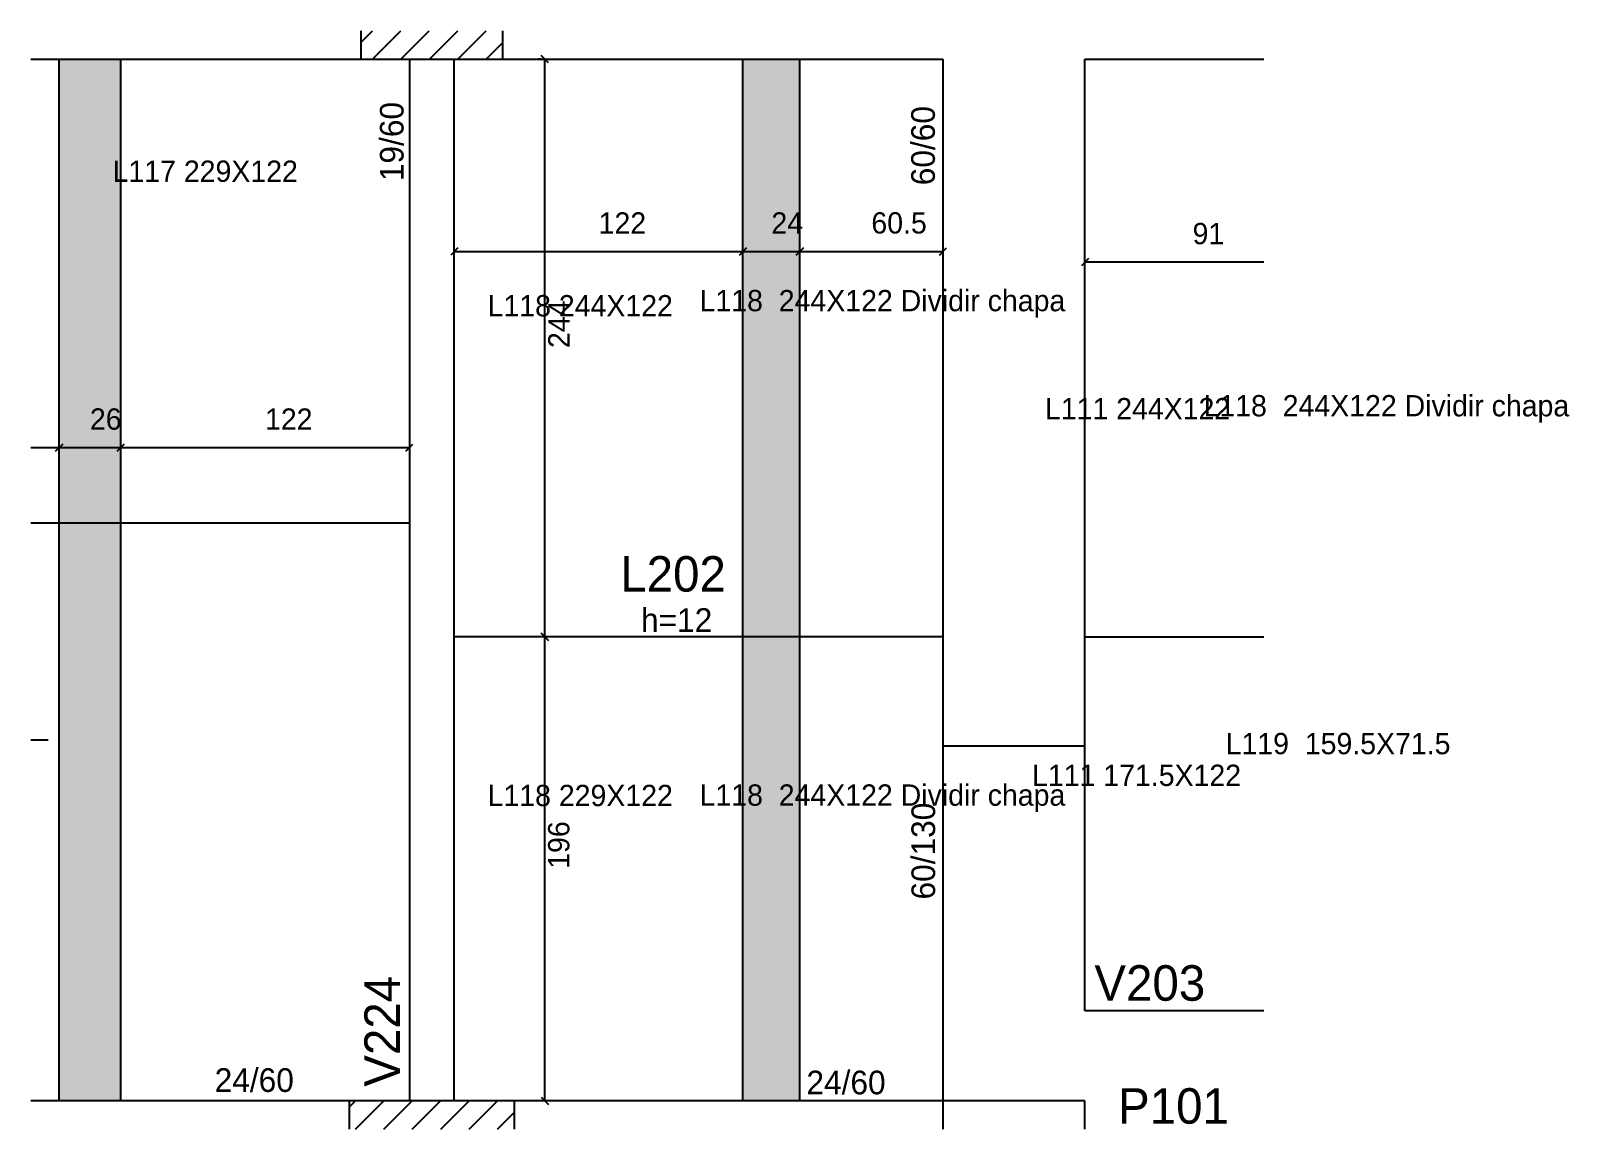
# Model space of a CAD drawing. Header units: metres. Extents: x 3888 to 4539, y 2429 to 2893.
import ezdxf

# ---------------------------------------------------------------- set-up
doc = ezdxf.new("R2010")
doc.units = ezdxf.units.M
for name, color, linetype in [('3', 7, 'Continuous'), ('4', 7, 'Continuous'), ('7', 7, 'Continuous'), ('AUX00', 7, 'Continuous'), ('Hachura', 7, 'Continuous'), ('Painéis', 7, 'Continuous')]:
    doc.layers.add(name, color=color, linetype=linetype)

msp = doc.modelspace()

# ---------------------------------------------------------------- hatches: boundary and pattern name
at = {"layer": 'Hachura'}
h = msp.add_hatch(color=7, dxfattribs=at)
h.dxf.hatch_style = 1
h.paths.add_polyline_path([(3926.36, 2440.58), (3900.36, 2440.58), (3900.36, 2880.58), (3926.36, 2880.58), (3926.36, 2440.58)])
h = msp.add_hatch(color=7, dxfattribs=at)
h.dxf.hatch_style = 1
h.paths.add_polyline_path([(4189.36, 2440.58), (4213.36, 2440.58), (4213.36, 2880.58), (4189.36, 2880.58), (4189.36, 2440.58)])

# ---------------------------------------------------------------- linework, layer by layer
at = {"layer": '3', "color": 3, "lineweight": 25}
for p, q in [((4027.86, 2887.69), (4032.76, 2892.58)), ((4032.78, 2880.58), (4044.78, 2892.58)), ((4044.8, 2880.58), (4056.8, 2892.58)), ((4056.82, 2880.58), (4068.82, 2892.58)), ((4068.84, 2880.58), (4080.84, 2892.58)), ((4080.86, 2880.58), (4087.86, 2887.58)), ((3888.36, 2593.02), (3895.67, 2593.02)), ((4273.86, 2590.58), (4333.86, 2590.58)), ((4022.86, 2437.92), (4025.53, 2440.58)), ((4025.55, 2428.58), (4037.55, 2440.58)), ((4037.57, 2428.58), (4049.57, 2440.58)), ((4049.59, 2428.58), (4061.59, 2440.58)), ((4061.61, 2428.58), (4073.61, 2440.58)), ((4073.63, 2428.58), (4085.63, 2440.58)), ((4085.65, 2428.58), (4092.86, 2435.79))]:
    msp.add_line(p, q, dxfattribs=at)
for points in [[(3888.36, 2880.58), (4027.86, 2880.58)], [(4048.36, 2880.58), (4048.36, 2440.58)], [(4067.36, 2440.58), (4067.36, 2880.58)], [(4087.86, 2880.58), (4273.86, 2880.58)], [(4273.86, 2880.58), (4273.86, 2578.58)], [(4333.86, 2880.58), (4409.51, 2880.58)], [(4333.86, 2578.58), (4333.86, 2880.58)], [(4273.86, 2578.58), (4273.86, 2440.58)], [(4333.86, 2478.58), (4333.86, 2578.58)], [(4409.51, 2478.58), (4333.86, 2478.58)], [(4022.86, 2440.58), (3888.36, 2440.58)], [(4273.86, 2440.58), (4092.86, 2440.58)]]:
    msp.add_lwpolyline(points, dxfattribs=at)
at = {"layer": '7', "color": 7, "lineweight": 25}
for points in [[(4027.86, 2892.58), (4027.86, 2880.58)], [(4087.86, 2880.58), (4087.86, 2892.58)], [(4027.86, 2880.58), (4087.86, 2880.58)], [(4092.86, 2440.58), (4022.86, 2440.58)], [(4022.86, 2440.58), (4022.86, 2428.58)], [(4092.86, 2428.58), (4092.86, 2440.58)], [(4333.86, 2440.58), (4273.86, 2440.58)], [(4273.86, 2440.58), (4273.86, 2428.58)], [(4333.86, 2428.58), (4333.86, 2440.58)]]:
    msp.add_lwpolyline(points, dxfattribs=at)
at = {"layer": 'Painéis', "color": 200, "lineweight": 25}
for p, q in [((3900.36, 2440.58), (3900.36, 2880.58)), ((3926.36, 2440.58), (3926.36, 2880.58)), ((4189.36, 2440.58), (4189.36, 2880.58)), ((4213.36, 2440.58), (4213.36, 2880.58)), ((4048.36, 2684.58), (3888.36, 2684.58)), ((4273.86, 2636.58), (4067.36, 2636.58)), ((4333.86, 2636.58), (4409.51, 2636.58))]:
    msp.add_line(p, q, dxfattribs=at)
at = {"layer": 'Painéis', "color": 4, "lineweight": 25}
for p, q in [((4104.1, 2880.58), (4102.6, 2880.58)), ((4105.6, 2636.58), (4105.6, 2880.58)), ((4067.36, 2799.34), (4189.36, 2799.34)), ((4189.36, 2799.34), (4213.36, 2799.34)), ((4213.36, 2799.34), (4273.86, 2799.34)), ((4409.51, 2794.85), (4333.86, 2794.85)), ((4048.36, 2720.21), (4048.36, 2713.5)), ((3888.36, 2716.5), (3900.36, 2716.5)), ((3900.36, 2716.5), (3926.36, 2716.5)), ((3926.36, 2716.5), (4048.36, 2716.5)), ((4105.6, 2440.58), (4105.6, 2636.58))]:
    msp.add_line(p, q, dxfattribs=at)
at = {"layer": 'Painéis', "color": 0, "lineweight": 25}
for p, q in [((4107.1, 2879.08), (4104.1, 2882.08)), ((4068.86, 2800.84), (4065.86, 2797.84)), ((4187.86, 2797.84), (4190.86, 2800.84)), ((4190.86, 2800.84), (4187.86, 2797.84)), ((4211.86, 2797.84), (4214.86, 2800.84)), ((4214.86, 2800.84), (4211.86, 2797.84)), ((4272.36, 2797.84), (4275.36, 2800.84)), ((4335.36, 2796.35), (4332.36, 2793.35)), ((3898.86, 2715), (3901.86, 2718)), ((3901.86, 2718), (3898.86, 2715)), ((3924.86, 2715), (3927.86, 2718)), ((3927.86, 2718), (3924.86, 2715)), ((4046.86, 2715), (4049.86, 2718)), ((4107.1, 2635.08), (4104.1, 2638.08)), ((4104.1, 2638.08), (4107.1, 2635.08)), ((4104.1, 2442.08), (4107.1, 2439.08))]:
    msp.add_line(p, q, dxfattribs=at)

# ---------------------------------------------------------------- texts
at = {"layer": '3', "color": 3, "lineweight": 25}
for s, p in [('19/60', (4045.91, 2829.06)), ('60/60', (4270.45, 2827.34)), ('60/130', (4270.55, 2525.62))]:
    msp.add_text(s, height=10, rotation=90, dxfattribs=at).set_placement(p)
for s, p in [('h=12', (4146.25, 2638.67)), ('24/60', (3966.08, 2444.33)), ('24/60', (4216.17, 2443.32))]:
    msp.add_text(s, height=10, dxfattribs=at).set_placement(p)
at = {"layer": '4', "color": 4, "lineweight": 25}
for s, p in [('L202', (4137.5, 2655.67)), ('V203', (4337.86, 2482.86)), ('P101', (4347.87, 2430.91))]:
    msp.add_text(s, height=15, dxfattribs=at).set_placement(p)
msp.add_text('V224', height=15, rotation=90, dxfattribs=at).set_placement((4044.34, 2446.52))
at = {"layer": 'AUX00', "color": 7, "lineweight": 25}
for s, p in [('L117^J229X122', (3922.94, 2828.77)), ('L118 ^J244X122^JDividir chapa', (4171.01, 2774.11)), ('L118^J244X122', (4081.42, 2771.94)), ('L111^J244X122', (4316.96, 2728.46)), ('L118 ^J244X122^JDividir chapa', (4383.98, 2729.7)), ('L119 ^J159.5X71.5', (4393.32, 2586.99)), ('L111^J171.5X122', (4311.52, 2573.59)), ('L118 ^J244X122^JDividir chapa', (4171.01, 2565.24)), ('L118^J229X122', (4081.42, 2565.06))]:
    msp.add_text(s, height=9, dxfattribs=at).set_placement(p)
at = {"layer": 'Painéis', "color": 240, "lineweight": 25}
for s, p in [('122', (4128.36, 2806.89)), ('24', (4201.36, 2806.91)), ('60.5', (4243.61, 2806.94)), ('91', (4379.36, 2802.43)), ('26', (3913.36, 2724.09)), ('122', (3987.36, 2724.05))]:
    msp.add_text(s, height=9, dxfattribs=at).set_placement(p)
for s, p in [('244', (4116.04, 2758.58)), ('196', (4115.98, 2538.58))]:
    msp.add_text(s, height=9, rotation=90, dxfattribs=at).set_placement(p)

doc.saveas('drawing.dxf')
